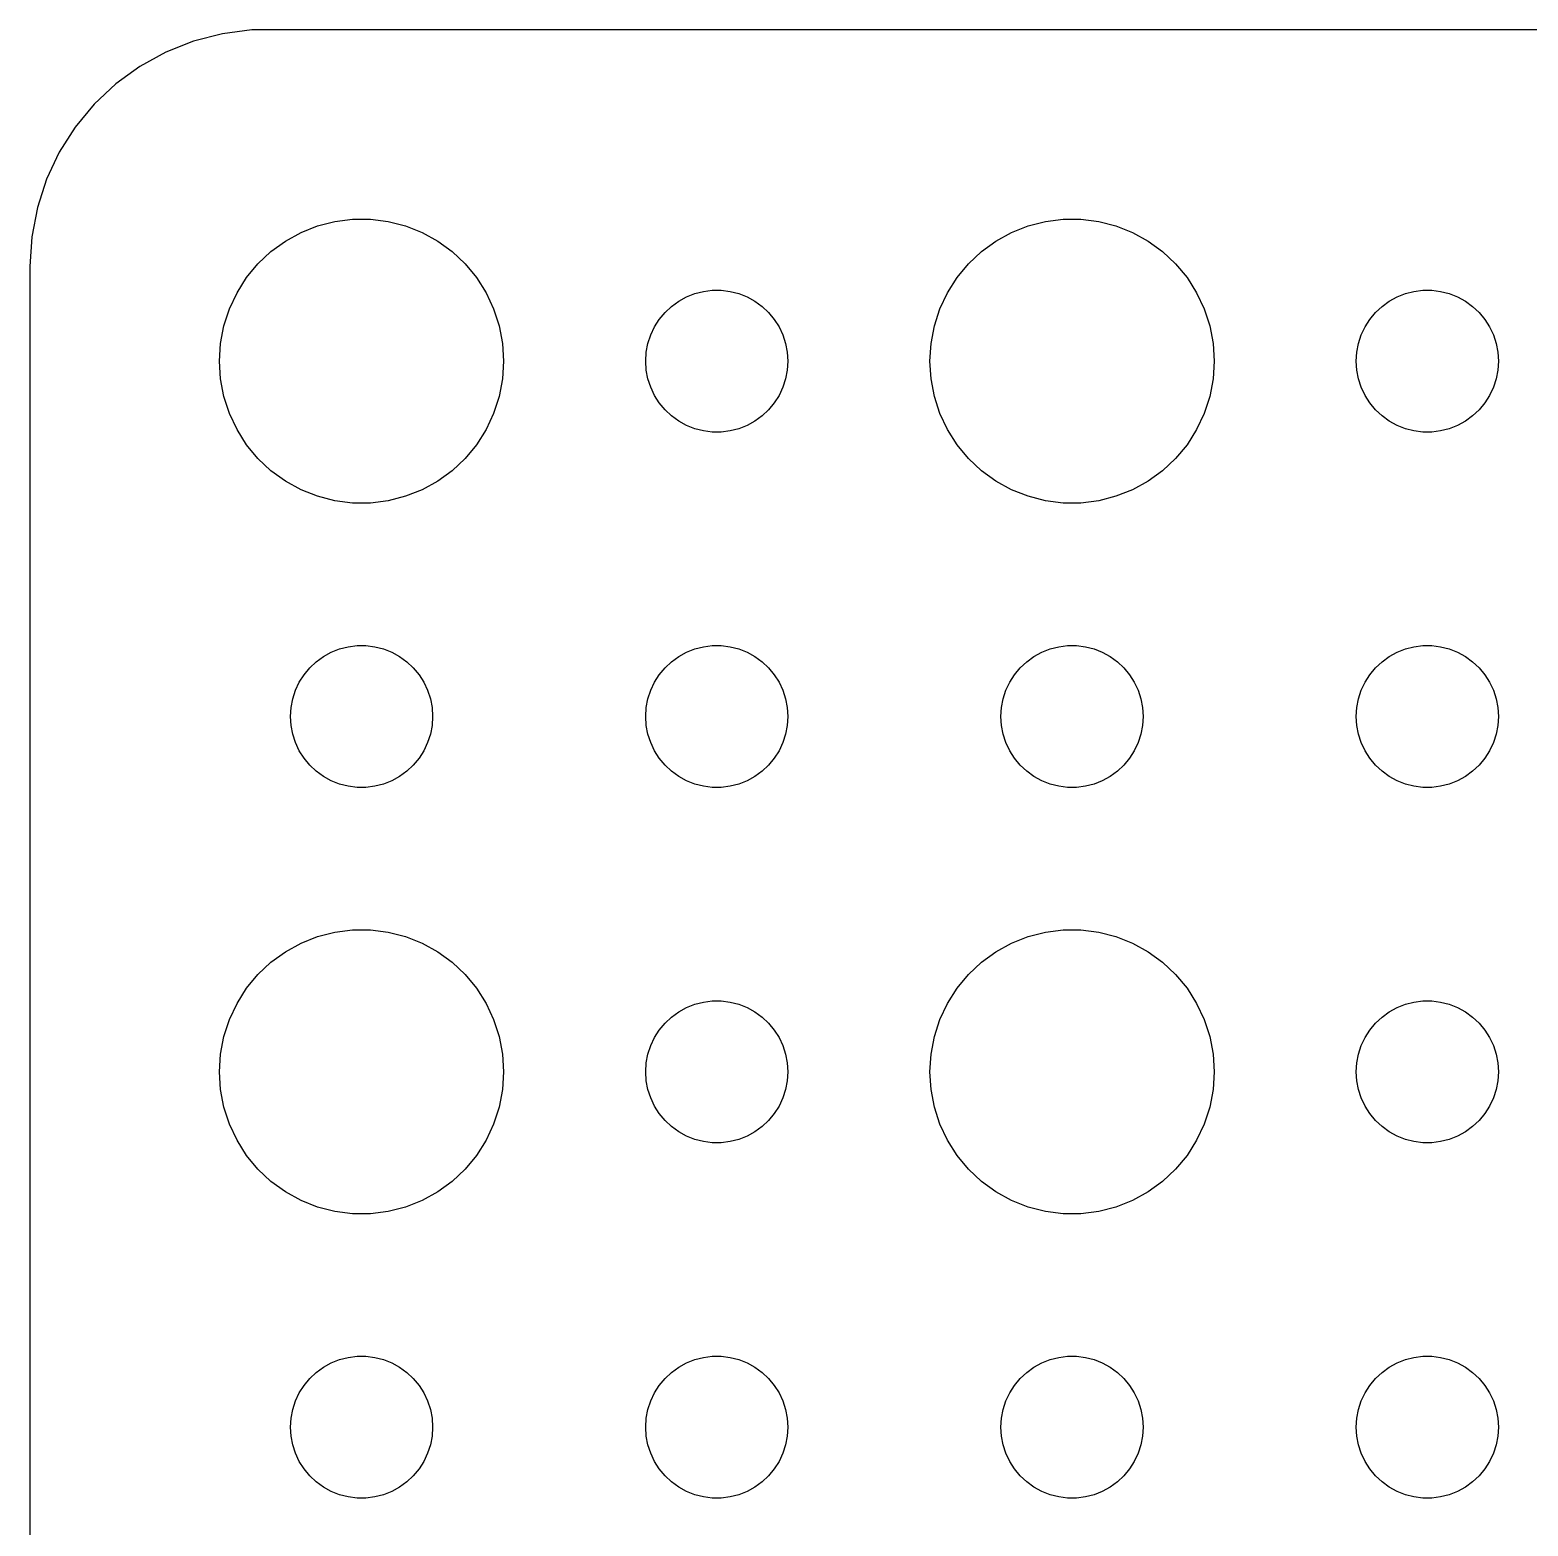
# Model space of a CAD drawing. Header units: metres. Extents: x -67 to 67, y -29 to 29.
# Drawn here: x -67 to -35.37, y -2.09 to 29.49 of the extents above; entities that cross this region are included whole.
import ezdxf

# ---------------------------------------------------------------- set-up
doc = ezdxf.new("R2010")
doc.units = ezdxf.units.M

msp = doc.modelspace()

# ---------------------------------------------------------------- linework, layer by layer
for p, q in [((-62.3139, 29.4901), (-62.9369, 29.4114)), ((62.3139, 29.4901), (-62.3139, 29.4901)), ((-63.5451, 29.2553), (-64.1289, 29.0241)), ((-62.9369, 29.4114), (-63.5451, 29.2553)), ((-64.1289, 29.0241), (-64.6791, 28.7216)), ((-64.6791, 28.7216), (-65.1871, 28.3526)), ((-65.1871, 28.3526), (-65.6448, 27.9227)), ((-65.6448, 27.9227), (-66.0451, 27.4389)), ((-66.0451, 27.4389), (-66.3815, 26.9088)), ((-66.3815, 26.9088), (-66.6489, 26.3406)), ((-66.6489, 26.3406), (-66.8429, 25.7434)), ((-66.8429, 25.7434), (-66.9606, 25.1267)), ((-61.2773, 25.2145), (-60.927, 25.3532)), ((-60.927, 25.3532), (-60.5621, 25.4469)), ((-60.5621, 25.4469), (-60.1884, 25.4941)), ((-60.1884, 25.4941), (-59.8116, 25.4941)), ((-59.8116, 25.4941), (-59.4379, 25.4469)), ((-59.4379, 25.4469), (-59.0729, 25.3532)), ((-59.0729, 25.3532), (-58.7227, 25.2145)), ((-46.2773, 25.2145), (-45.927, 25.3532)), ((-45.927, 25.3532), (-45.5621, 25.4469)), ((-45.5621, 25.4469), (-45.1884, 25.4941)), ((-45.1884, 25.4941), (-44.8116, 25.4941)), ((-44.8116, 25.4941), (-44.4379, 25.4469)), ((-44.4379, 25.4469), (-44.0729, 25.3532)), ((-44.0729, 25.3532), (-43.7227, 25.2145)), ((-66.9606, 25.1267), (-67, 24.5)), ((-61.9123, 24.8115), (-61.6075, 25.033)), ((-61.6075, 25.033), (-61.2773, 25.2145)), ((-58.7227, 25.2145), (-58.3925, 25.033)), ((-58.3925, 25.033), (-58.0877, 24.8115)), ((-46.9123, 24.8115), (-46.6075, 25.033)), ((-46.6075, 25.033), (-46.2773, 25.2145)), ((-43.7227, 25.2145), (-43.3925, 25.033)), ((-43.3925, 25.033), (-43.0877, 24.8115)), ((-62.1869, 24.5536), (-61.9123, 24.8115)), ((-58.0877, 24.8115), (-57.8131, 24.5536)), ((-47.1869, 24.5536), (-46.9123, 24.8115)), ((-43.0877, 24.8115), (-42.8131, 24.5536)), ((-67, 24.5), (-67, -24.5)), ((-62.427, 24.2634), (-62.1869, 24.5536)), ((-57.8131, 24.5536), (-57.5729, 24.2634)), ((-47.427, 24.2634), (-47.1869, 24.5536)), ((-42.8131, 24.5536), (-42.5729, 24.2634)), ((-62.6289, 23.9453), (-62.427, 24.2634)), ((-57.5729, 24.2634), (-57.3711, 23.9453)), ((-47.6289, 23.9453), (-47.427, 24.2634)), ((-42.5729, 24.2634), (-42.3711, 23.9453)), ((-62.7893, 23.6044), (-62.6289, 23.9453)), ((-57.3711, 23.9453), (-57.2107, 23.6044)), ((-53.4561, 23.6558), (-53.3037, 23.7665)), ((-53.3037, 23.7665), (-53.1387, 23.8572)), ((-53.1387, 23.8572), (-52.9635, 23.9266)), ((-52.9635, 23.9266), (-52.7811, 23.9734)), ((-52.7811, 23.9734), (-52.5942, 23.997)), ((-52.5942, 23.997), (-52.4058, 23.997)), ((-52.4058, 23.997), (-52.2189, 23.9734)), ((-52.2189, 23.9734), (-52.0365, 23.9266)), ((-52.0365, 23.9266), (-51.8613, 23.8572)), ((-51.8613, 23.8572), (-51.6963, 23.7665)), ((-51.6963, 23.7665), (-51.5439, 23.6558)), ((-47.7893, 23.6044), (-47.6289, 23.9453)), ((-42.3711, 23.9453), (-42.2107, 23.6044)), ((-38.4561, 23.6558), (-38.3037, 23.7665)), ((-38.3037, 23.7665), (-38.1387, 23.8572)), ((-38.1387, 23.8572), (-37.9635, 23.9266)), ((-37.9635, 23.9266), (-37.7811, 23.9734)), ((-37.7811, 23.9734), (-37.5942, 23.997)), ((-37.5942, 23.997), (-37.4058, 23.997)), ((-37.4058, 23.997), (-37.2189, 23.9734)), ((-37.2189, 23.9734), (-37.0365, 23.9266)), ((-37.0365, 23.9266), (-36.8613, 23.8572)), ((-36.8613, 23.8572), (-36.6963, 23.7665)), ((-36.6963, 23.7665), (-36.5439, 23.6558)), ((-62.9057, 23.2461), (-62.7893, 23.6044)), ((-57.2107, 23.6044), (-57.0942, 23.2461)), ((-53.7135, 23.3817), (-53.5934, 23.5268)), ((-53.5934, 23.5268), (-53.4561, 23.6558)), ((-51.5439, 23.6558), (-51.4065, 23.5268)), ((-51.4065, 23.5268), (-51.2865, 23.3817)), ((-47.9057, 23.2461), (-47.7893, 23.6044)), ((-42.2107, 23.6044), (-42.0942, 23.2461)), ((-38.7135, 23.3817), (-38.5934, 23.5268)), ((-38.5934, 23.5268), (-38.4561, 23.6558)), ((-36.5439, 23.6558), (-36.4065, 23.5268)), ((-36.4065, 23.5268), (-36.2865, 23.3817)), ((-62.9763, 22.876), (-62.9057, 23.2461)), ((-57.0942, 23.2461), (-57.0237, 22.876)), ((-53.8947, 23.0522), (-53.8145, 23.2226)), ((-53.8145, 23.2226), (-53.7135, 23.3817)), ((-51.2865, 23.3817), (-51.1855, 23.2226)), ((-51.1855, 23.2226), (-51.1053, 23.0522)), ((-47.9763, 22.876), (-47.9057, 23.2461)), ((-42.0942, 23.2461), (-42.0237, 22.876)), ((-38.8947, 23.0522), (-38.8145, 23.2226)), ((-38.8145, 23.2226), (-38.7135, 23.3817)), ((-36.2865, 23.3817), (-36.1855, 23.2226)), ((-36.1855, 23.2226), (-36.1053, 23.0522)), ((-63, 22.5), (-62.9763, 22.876)), ((-57.0237, 22.876), (-57, 22.5)), ((-53.9882, 22.688), (-53.9529, 22.873)), ((-53.9529, 22.873), (-53.8947, 23.0522)), ((-51.1053, 23.0522), (-51.0471, 22.873)), ((-51.0471, 22.873), (-51.0118, 22.688)), ((-48, 22.5), (-47.9763, 22.876)), ((-42.0237, 22.876), (-42, 22.5)), ((-38.9882, 22.688), (-38.9529, 22.873)), ((-38.9529, 22.873), (-38.8947, 23.0522)), ((-36.1053, 23.0522), (-36.0471, 22.873)), ((-36.0471, 22.873), (-36.0118, 22.688)), ((-62.9763, 22.124), (-63, 22.5)), ((-57, 22.5), (-57.0237, 22.124)), ((-54, 22.5), (-53.9882, 22.688)), ((-53.9882, 22.312), (-54, 22.5)), ((-51.0118, 22.688), (-51, 22.5)), ((-51, 22.5), (-51.0118, 22.312)), ((-47.9763, 22.124), (-48, 22.5)), ((-42, 22.5), (-42.0237, 22.124)), ((-39, 22.5), (-38.9882, 22.688)), ((-38.9882, 22.312), (-39, 22.5)), ((-36.0118, 22.688), (-36, 22.5)), ((-36, 22.5), (-36.0118, 22.312)), ((-53.9529, 22.127), (-53.9882, 22.312)), ((-51.0118, 22.312), (-51.0471, 22.127)), ((-38.9529, 22.127), (-38.9882, 22.312)), ((-36.0118, 22.312), (-36.0471, 22.127)), ((-62.9057, 21.7539), (-62.9763, 22.124)), ((-57.0237, 22.124), (-57.0942, 21.7539)), ((-53.8947, 21.9478), (-53.9529, 22.127)), ((-53.8145, 21.7774), (-53.8947, 21.9478)), ((-51.1053, 21.9478), (-51.1855, 21.7774)), ((-51.0471, 22.127), (-51.1053, 21.9478)), ((-47.9057, 21.7539), (-47.9763, 22.124)), ((-42.0237, 22.124), (-42.0942, 21.7539)), ((-38.8947, 21.9478), (-38.9529, 22.127)), ((-38.8145, 21.7774), (-38.8947, 21.9478)), ((-36.1053, 21.9478), (-36.1855, 21.7774)), ((-36.0471, 22.127), (-36.1053, 21.9478)), ((-62.7893, 21.3956), (-62.9057, 21.7539)), ((-57.0942, 21.7539), (-57.2107, 21.3956)), ((-53.7135, 21.6183), (-53.8145, 21.7774)), ((-53.5934, 21.4732), (-53.7135, 21.6183)), ((-51.2865, 21.6183), (-51.4065, 21.4732)), ((-51.1855, 21.7774), (-51.2865, 21.6183)), ((-47.7893, 21.3956), (-47.9057, 21.7539)), ((-42.0942, 21.7539), (-42.2107, 21.3956)), ((-38.7135, 21.6183), (-38.8145, 21.7774)), ((-38.5934, 21.4732), (-38.7135, 21.6183)), ((-36.2865, 21.6183), (-36.4065, 21.4732)), ((-36.1855, 21.7774), (-36.2865, 21.6183)), ((-62.6289, 21.0547), (-62.7893, 21.3956)), ((-57.2107, 21.3956), (-57.3711, 21.0547)), ((-53.4561, 21.3442), (-53.5934, 21.4732)), ((-53.3037, 21.2335), (-53.4561, 21.3442)), ((-53.1387, 21.1427), (-53.3037, 21.2335)), ((-51.6963, 21.2335), (-51.8613, 21.1427)), ((-51.5439, 21.3442), (-51.6963, 21.2335)), ((-51.4065, 21.4732), (-51.5439, 21.3442)), ((-47.6289, 21.0547), (-47.7893, 21.3956)), ((-42.2107, 21.3956), (-42.3711, 21.0547)), ((-38.4561, 21.3442), (-38.5934, 21.4732)), ((-38.3037, 21.2335), (-38.4561, 21.3442)), ((-38.1387, 21.1427), (-38.3037, 21.2335)), ((-36.6963, 21.2335), (-36.8613, 21.1427)), ((-36.5439, 21.3442), (-36.6963, 21.2335)), ((-36.4065, 21.4732), (-36.5439, 21.3442)), ((-62.427, 20.7366), (-62.6289, 21.0547)), ((-57.3711, 21.0547), (-57.5729, 20.7366)), ((-52.9635, 21.0734), (-53.1387, 21.1427)), ((-52.7811, 21.0266), (-52.9635, 21.0734)), ((-52.5942, 21.003), (-52.7811, 21.0266)), ((-52.4058, 21.003), (-52.5942, 21.003)), ((-52.2189, 21.0266), (-52.4058, 21.003)), ((-52.0365, 21.0734), (-52.2189, 21.0266)), ((-51.8613, 21.1427), (-52.0365, 21.0734)), ((-47.427, 20.7366), (-47.6289, 21.0547)), ((-42.3711, 21.0547), (-42.5729, 20.7366)), ((-37.9635, 21.0734), (-38.1387, 21.1427)), ((-37.7811, 21.0266), (-37.9635, 21.0734)), ((-37.5942, 21.003), (-37.7811, 21.0266)), ((-37.4058, 21.003), (-37.5942, 21.003)), ((-37.2189, 21.0266), (-37.4058, 21.003)), ((-37.0365, 21.0734), (-37.2189, 21.0266)), ((-36.8613, 21.1427), (-37.0365, 21.0734)), ((-62.1869, 20.4464), (-62.427, 20.7366)), ((-57.5729, 20.7366), (-57.8131, 20.4464)), ((-47.1869, 20.4464), (-47.427, 20.7366)), ((-42.5729, 20.7366), (-42.8131, 20.4464)), ((-61.9123, 20.1884), (-62.1869, 20.4464)), ((-57.8131, 20.4464), (-58.0877, 20.1884)), ((-46.9123, 20.1884), (-47.1869, 20.4464)), ((-42.8131, 20.4464), (-43.0877, 20.1884)), ((-61.6075, 19.967), (-61.9123, 20.1884)), ((-61.2773, 19.7855), (-61.6075, 19.967)), ((-58.3925, 19.967), (-58.7227, 19.7855)), ((-58.0877, 20.1884), (-58.3925, 19.967)), ((-46.6075, 19.967), (-46.9123, 20.1884)), ((-46.2773, 19.7855), (-46.6075, 19.967)), ((-43.3925, 19.967), (-43.7227, 19.7855)), ((-43.0877, 20.1884), (-43.3925, 19.967)), ((-60.927, 19.6468), (-61.2773, 19.7855)), ((-60.5621, 19.5531), (-60.927, 19.6468)), ((-59.0729, 19.6468), (-59.4379, 19.5531)), ((-58.7227, 19.7855), (-59.0729, 19.6468)), ((-45.927, 19.6468), (-46.2773, 19.7855)), ((-45.5621, 19.5531), (-45.927, 19.6468)), ((-44.0729, 19.6468), (-44.4379, 19.5531)), ((-43.7227, 19.7855), (-44.0729, 19.6468)), ((-60.1884, 19.5059), (-60.5621, 19.5531)), ((-59.8116, 19.5059), (-60.1884, 19.5059)), ((-59.4379, 19.5531), (-59.8116, 19.5059)), ((-45.1884, 19.5059), (-45.5621, 19.5531)), ((-44.8116, 19.5059), (-45.1884, 19.5059)), ((-44.4379, 19.5531), (-44.8116, 19.5059)), ((-60.4635, 16.4266), (-60.2811, 16.4734)), ((-60.2811, 16.4734), (-60.0942, 16.497)), ((-60.0942, 16.497), (-59.9058, 16.497)), ((-59.9058, 16.497), (-59.7189, 16.4734)), ((-59.7189, 16.4734), (-59.5365, 16.4266)), ((-52.9635, 16.4266), (-52.7811, 16.4734)), ((-52.7811, 16.4734), (-52.5942, 16.497)), ((-52.5942, 16.497), (-52.4058, 16.497)), ((-52.4058, 16.497), (-52.2189, 16.4734)), ((-52.2189, 16.4734), (-52.0365, 16.4266)), ((-45.4635, 16.4266), (-45.2811, 16.4734)), ((-45.2811, 16.4734), (-45.0942, 16.497)), ((-45.0942, 16.497), (-44.9058, 16.497)), ((-44.9058, 16.497), (-44.7189, 16.4734)), ((-44.7189, 16.4734), (-44.5365, 16.4266)), ((-37.9635, 16.4266), (-37.7811, 16.4734)), ((-37.7811, 16.4734), (-37.5942, 16.497)), ((-37.5942, 16.497), (-37.4058, 16.497)), ((-37.4058, 16.497), (-37.2189, 16.4734)), ((-37.2189, 16.4734), (-37.0365, 16.4266)), ((-61.0934, 16.0268), (-60.9561, 16.1558)), ((-60.9561, 16.1558), (-60.8037, 16.2665)), ((-60.8037, 16.2665), (-60.6387, 16.3572)), ((-60.6387, 16.3572), (-60.4635, 16.4266)), ((-59.5365, 16.4266), (-59.3613, 16.3572)), ((-59.3613, 16.3572), (-59.1963, 16.2665)), ((-59.1963, 16.2665), (-59.0439, 16.1558)), ((-59.0439, 16.1558), (-58.9065, 16.0268)), ((-53.5934, 16.0268), (-53.4561, 16.1558)), ((-53.4561, 16.1558), (-53.3037, 16.2665)), ((-53.3037, 16.2665), (-53.1387, 16.3572)), ((-53.1387, 16.3572), (-52.9635, 16.4266)), ((-52.0365, 16.4266), (-51.8613, 16.3572)), ((-51.8613, 16.3572), (-51.6963, 16.2665)), ((-51.6963, 16.2665), (-51.5439, 16.1558)), ((-51.5439, 16.1558), (-51.4065, 16.0268)), ((-46.0934, 16.0268), (-45.9561, 16.1558)), ((-45.9561, 16.1558), (-45.8037, 16.2665)), ((-45.8037, 16.2665), (-45.6387, 16.3572)), ((-45.6387, 16.3572), (-45.4635, 16.4266)), ((-44.5365, 16.4266), (-44.3613, 16.3572)), ((-44.3613, 16.3572), (-44.1963, 16.2665)), ((-44.1963, 16.2665), (-44.0439, 16.1558)), ((-44.0439, 16.1558), (-43.9065, 16.0268)), ((-38.5934, 16.0268), (-38.4561, 16.1558)), ((-38.4561, 16.1558), (-38.3037, 16.2665)), ((-38.3037, 16.2665), (-38.1387, 16.3572)), ((-38.1387, 16.3572), (-37.9635, 16.4266)), ((-37.0365, 16.4266), (-36.8613, 16.3572)), ((-36.8613, 16.3572), (-36.6963, 16.2665)), ((-36.6963, 16.2665), (-36.5439, 16.1558)), ((-36.5439, 16.1558), (-36.4065, 16.0268)), ((-61.3145, 15.7226), (-61.2135, 15.8817)), ((-61.2135, 15.8817), (-61.0934, 16.0268)), ((-58.9065, 16.0268), (-58.7865, 15.8817)), ((-58.7865, 15.8817), (-58.6855, 15.7226)), ((-53.8145, 15.7226), (-53.7135, 15.8817)), ((-53.7135, 15.8817), (-53.5934, 16.0268)), ((-51.4065, 16.0268), (-51.2865, 15.8817)), ((-51.2865, 15.8817), (-51.1855, 15.7226)), ((-46.3145, 15.7226), (-46.2135, 15.8817)), ((-46.2135, 15.8817), (-46.0934, 16.0268)), ((-43.9065, 16.0268), (-43.7865, 15.8817)), ((-43.7865, 15.8817), (-43.6855, 15.7226)), ((-38.8145, 15.7226), (-38.7135, 15.8817)), ((-38.7135, 15.8817), (-38.5934, 16.0268)), ((-36.4065, 16.0268), (-36.2865, 15.8817)), ((-36.2865, 15.8817), (-36.1855, 15.7226)), ((-61.4529, 15.373), (-61.3947, 15.5522)), ((-61.3947, 15.5522), (-61.3145, 15.7226)), ((-58.6855, 15.7226), (-58.6053, 15.5522)), ((-58.6053, 15.5522), (-58.5471, 15.373)), ((-53.9529, 15.373), (-53.8947, 15.5522)), ((-53.8947, 15.5522), (-53.8145, 15.7226)), ((-51.1855, 15.7226), (-51.1053, 15.5522)), ((-51.1053, 15.5522), (-51.0471, 15.373)), ((-46.4529, 15.373), (-46.3947, 15.5522)), ((-46.3947, 15.5522), (-46.3145, 15.7226)), ((-43.6855, 15.7226), (-43.6053, 15.5522)), ((-43.6053, 15.5522), (-43.5471, 15.373)), ((-38.9529, 15.373), (-38.8947, 15.5522)), ((-38.8947, 15.5522), (-38.8145, 15.7226)), ((-36.1855, 15.7226), (-36.1053, 15.5522)), ((-36.1053, 15.5522), (-36.0471, 15.373)), ((-61.5, 15), (-61.4882, 15.188)), ((-61.4882, 15.188), (-61.4529, 15.373)), ((-58.5471, 15.373), (-58.5118, 15.188)), ((-58.5118, 15.188), (-58.5, 15)), ((-54, 15), (-53.9882, 15.188)), ((-53.9882, 15.188), (-53.9529, 15.373)), ((-51.0471, 15.373), (-51.0118, 15.188)), ((-51.0118, 15.188), (-51, 15)), ((-46.5, 15), (-46.4882, 15.188)), ((-46.4882, 15.188), (-46.4529, 15.373)), ((-43.5471, 15.373), (-43.5118, 15.188)), ((-43.5118, 15.188), (-43.5, 15)), ((-39, 15), (-38.9882, 15.188)), ((-38.9882, 15.188), (-38.9529, 15.373)), ((-36.0471, 15.373), (-36.0118, 15.188)), ((-36.0118, 15.188), (-36, 15)), ((-61.4882, 14.812), (-61.5, 15)), ((-58.5, 15), (-58.5118, 14.812)), ((-53.9882, 14.812), (-54, 15)), ((-51, 15), (-51.0118, 14.812)), ((-46.4882, 14.812), (-46.5, 15)), ((-43.5, 15), (-43.5118, 14.812)), ((-38.9882, 14.812), (-39, 15)), ((-36, 15), (-36.0118, 14.812)), ((-61.4529, 14.627), (-61.4882, 14.812)), ((-61.3947, 14.4478), (-61.4529, 14.627)), ((-58.5471, 14.627), (-58.6053, 14.4478)), ((-58.5118, 14.812), (-58.5471, 14.627)), ((-53.9529, 14.627), (-53.9882, 14.812)), ((-53.8947, 14.4478), (-53.9529, 14.627)), ((-51.0471, 14.627), (-51.1053, 14.4478)), ((-51.0118, 14.812), (-51.0471, 14.627)), ((-46.4529, 14.627), (-46.4882, 14.812)), ((-46.3947, 14.4478), (-46.4529, 14.627)), ((-43.5471, 14.627), (-43.6053, 14.4478)), ((-43.5118, 14.812), (-43.5471, 14.627)), ((-38.9529, 14.627), (-38.9882, 14.812)), ((-38.8947, 14.4478), (-38.9529, 14.627)), ((-36.0471, 14.627), (-36.1053, 14.4478)), ((-36.0118, 14.812), (-36.0471, 14.627)), ((-61.3145, 14.2774), (-61.3947, 14.4478)), ((-61.2135, 14.1183), (-61.3145, 14.2774)), ((-58.6855, 14.2774), (-58.7865, 14.1183)), ((-58.6053, 14.4478), (-58.6855, 14.2774)), ((-53.8145, 14.2774), (-53.8947, 14.4478)), ((-53.7135, 14.1183), (-53.8145, 14.2774)), ((-51.1855, 14.2774), (-51.2865, 14.1183)), ((-51.1053, 14.4478), (-51.1855, 14.2774)), ((-46.3145, 14.2774), (-46.3947, 14.4478)), ((-46.2135, 14.1183), (-46.3145, 14.2774)), ((-43.6855, 14.2774), (-43.7865, 14.1183)), ((-43.6053, 14.4478), (-43.6855, 14.2774)), ((-38.8145, 14.2774), (-38.8947, 14.4478)), ((-38.7135, 14.1183), (-38.8145, 14.2774)), ((-36.1855, 14.2774), (-36.2865, 14.1183)), ((-36.1053, 14.4478), (-36.1855, 14.2774)), ((-61.0934, 13.9732), (-61.2135, 14.1183)), ((-60.9561, 13.8442), (-61.0934, 13.9732)), ((-58.9065, 13.9732), (-59.0439, 13.8442)), ((-58.7865, 14.1183), (-58.9065, 13.9732)), ((-53.5934, 13.9732), (-53.7135, 14.1183)), ((-53.4561, 13.8442), (-53.5934, 13.9732)), ((-51.4065, 13.9732), (-51.5439, 13.8442)), ((-51.2865, 14.1183), (-51.4065, 13.9732)), ((-46.0934, 13.9732), (-46.2135, 14.1183)), ((-45.9561, 13.8442), (-46.0934, 13.9732)), ((-43.9065, 13.9732), (-44.0439, 13.8442)), ((-43.7865, 14.1183), (-43.9065, 13.9732)), ((-38.5934, 13.9732), (-38.7135, 14.1183)), ((-38.4561, 13.8442), (-38.5934, 13.9732)), ((-36.4065, 13.9732), (-36.5439, 13.8442)), ((-36.2865, 14.1183), (-36.4065, 13.9732)), ((-60.8037, 13.7335), (-60.9561, 13.8442)), ((-60.6387, 13.6427), (-60.8037, 13.7335)), ((-60.4635, 13.5734), (-60.6387, 13.6427)), ((-59.3613, 13.6427), (-59.5365, 13.5734)), ((-59.1963, 13.7335), (-59.3613, 13.6427)), ((-59.0439, 13.8442), (-59.1963, 13.7335)), ((-53.3037, 13.7335), (-53.4561, 13.8442)), ((-53.1387, 13.6427), (-53.3037, 13.7335)), ((-52.9635, 13.5734), (-53.1387, 13.6427)), ((-51.8613, 13.6427), (-52.0365, 13.5734)), ((-51.6963, 13.7335), (-51.8613, 13.6427)), ((-51.5439, 13.8442), (-51.6963, 13.7335)), ((-45.8037, 13.7335), (-45.9561, 13.8442)), ((-45.6387, 13.6427), (-45.8037, 13.7335)), ((-45.4635, 13.5734), (-45.6387, 13.6427)), ((-44.3613, 13.6427), (-44.5365, 13.5734)), ((-44.1963, 13.7335), (-44.3613, 13.6427)), ((-44.0439, 13.8442), (-44.1963, 13.7335)), ((-38.3037, 13.7335), (-38.4561, 13.8442)), ((-38.1387, 13.6427), (-38.3037, 13.7335)), ((-37.9635, 13.5734), (-38.1387, 13.6427)), ((-36.8613, 13.6427), (-37.0365, 13.5734)), ((-36.6963, 13.7335), (-36.8613, 13.6427)), ((-36.5439, 13.8442), (-36.6963, 13.7335)), ((-60.2811, 13.5266), (-60.4635, 13.5734)), ((-60.0942, 13.5029), (-60.2811, 13.5266)), ((-59.9058, 13.5029), (-60.0942, 13.5029)), ((-59.7189, 13.5266), (-59.9058, 13.5029)), ((-59.5365, 13.5734), (-59.7189, 13.5266)), ((-52.7811, 13.5266), (-52.9635, 13.5734)), ((-52.5942, 13.5029), (-52.7811, 13.5266)), ((-52.4058, 13.5029), (-52.5942, 13.5029)), ((-52.2189, 13.5266), (-52.4058, 13.5029)), ((-52.0365, 13.5734), (-52.2189, 13.5266)), ((-45.2811, 13.5266), (-45.4635, 13.5734)), ((-45.0942, 13.5029), (-45.2811, 13.5266)), ((-44.9058, 13.5029), (-45.0942, 13.5029)), ((-44.7189, 13.5266), (-44.9058, 13.5029)), ((-44.5365, 13.5734), (-44.7189, 13.5266)), ((-37.7811, 13.5266), (-37.9635, 13.5734)), ((-37.5942, 13.5029), (-37.7811, 13.5266)), ((-37.4058, 13.5029), (-37.5942, 13.5029)), ((-37.2189, 13.5266), (-37.4058, 13.5029)), ((-37.0365, 13.5734), (-37.2189, 13.5266)), ((-60.927, 10.3532), (-60.5621, 10.4469)), ((-60.5621, 10.4469), (-60.1884, 10.4941)), ((-60.1884, 10.4941), (-59.8116, 10.4941)), ((-59.8116, 10.4941), (-59.4379, 10.4469)), ((-59.4379, 10.4469), (-59.0729, 10.3532)), ((-45.927, 10.3532), (-45.5621, 10.4469)), ((-45.5621, 10.4469), (-45.1884, 10.4941)), ((-45.1884, 10.4941), (-44.8116, 10.4941)), ((-44.8116, 10.4941), (-44.4379, 10.4469)), ((-44.4379, 10.4469), (-44.0729, 10.3532)), ((-61.6075, 10.033), (-61.2773, 10.2145)), ((-61.2773, 10.2145), (-60.927, 10.3532)), ((-59.0729, 10.3532), (-58.7227, 10.2145)), ((-58.7227, 10.2145), (-58.3925, 10.033)), ((-46.6075, 10.033), (-46.2773, 10.2145)), ((-46.2773, 10.2145), (-45.927, 10.3532)), ((-44.0729, 10.3532), (-43.7227, 10.2145)), ((-43.7227, 10.2145), (-43.3925, 10.033)), ((-62.1869, 9.55363), (-61.9123, 9.81154)), ((-61.9123, 9.81154), (-61.6075, 10.033)), ((-58.3925, 10.033), (-58.0877, 9.81154)), ((-58.0877, 9.81154), (-57.8131, 9.55363)), ((-47.1869, 9.55363), (-46.9123, 9.81154)), ((-46.9123, 9.81154), (-46.6075, 10.033)), ((-43.3925, 10.033), (-43.0877, 9.81154)), ((-43.0877, 9.81154), (-42.8131, 9.55363)), ((-62.427, 9.26335), (-62.1869, 9.55363)), ((-57.8131, 9.55363), (-57.5729, 9.26335)), ((-47.427, 9.26335), (-47.1869, 9.55363)), ((-42.8131, 9.55363), (-42.5729, 9.26335)), ((-62.6289, 8.94525), (-62.427, 9.26335)), ((-57.5729, 9.26335), (-57.3711, 8.94525)), ((-47.6289, 8.94525), (-47.427, 9.26335)), ((-42.5729, 9.26335), (-42.3711, 8.94525)), ((-62.7893, 8.60437), (-62.6289, 8.94525)), ((-57.3711, 8.94525), (-57.2107, 8.60437)), ((-53.3037, 8.76648), (-53.1387, 8.85724)), ((-53.1387, 8.85724), (-52.9635, 8.92657)), ((-52.9635, 8.92657), (-52.7811, 8.97342)), ((-52.7811, 8.97342), (-52.5942, 8.99704)), ((-52.5942, 8.99704), (-52.4058, 8.99704)), ((-52.4058, 8.99704), (-52.2189, 8.97342)), ((-52.2189, 8.97342), (-52.0365, 8.92657)), ((-52.0365, 8.92657), (-51.8613, 8.85724)), ((-51.8613, 8.85724), (-51.6963, 8.76648)), ((-47.7893, 8.60437), (-47.6289, 8.94525)), ((-42.3711, 8.94525), (-42.2107, 8.60437)), ((-38.3037, 8.76648), (-38.1387, 8.85724)), ((-38.1387, 8.85724), (-37.9635, 8.92657)), ((-37.9635, 8.92657), (-37.7811, 8.97342)), ((-37.7811, 8.97342), (-37.5942, 8.99704)), ((-37.5942, 8.99704), (-37.4058, 8.99704)), ((-37.4058, 8.99704), (-37.2189, 8.97342)), ((-37.2189, 8.97342), (-37.0365, 8.92657)), ((-37.0365, 8.92657), (-36.8613, 8.85724)), ((-36.8613, 8.85724), (-36.6963, 8.76648)), ((-62.9057, 8.24606), (-62.7893, 8.60437)), ((-57.2107, 8.60437), (-57.0942, 8.24606)), ((-53.5934, 8.52681), (-53.4561, 8.65576)), ((-53.4561, 8.65576), (-53.3037, 8.76648)), ((-51.6963, 8.76648), (-51.5439, 8.65576)), ((-51.5439, 8.65576), (-51.4065, 8.52681)), ((-47.9057, 8.24606), (-47.7893, 8.60437)), ((-42.2107, 8.60437), (-42.0942, 8.24606)), ((-38.5934, 8.52681), (-38.4561, 8.65576)), ((-38.4561, 8.65576), (-38.3037, 8.76648)), ((-36.6963, 8.76648), (-36.5439, 8.65576)), ((-36.5439, 8.65576), (-36.4065, 8.52681)), ((-62.9763, 7.87599), (-62.9057, 8.24606)), ((-57.0942, 8.24606), (-57.0237, 7.87599)), ((-53.8145, 8.22263), (-53.7135, 8.38167)), ((-53.7135, 8.38167), (-53.5934, 8.52681)), ((-51.4065, 8.52681), (-51.2865, 8.38167)), ((-51.2865, 8.38167), (-51.1855, 8.22263)), ((-47.9763, 7.87599), (-47.9057, 8.24606)), ((-42.0942, 8.24606), (-42.0237, 7.87599)), ((-38.8145, 8.22263), (-38.7135, 8.38167)), ((-38.7135, 8.38167), (-38.5934, 8.52681)), ((-36.4065, 8.52681), (-36.2865, 8.38167)), ((-36.2865, 8.38167), (-36.1855, 8.22263)), ((-53.9529, 7.87303), (-53.8947, 8.05219)), ((-53.8947, 8.05219), (-53.8145, 8.22263)), ((-51.1855, 8.22263), (-51.1053, 8.05219)), ((-51.1053, 8.05219), (-51.0471, 7.87303)), ((-38.9529, 7.87303), (-38.8947, 8.05219)), ((-38.8947, 8.05219), (-38.8145, 8.22263)), ((-36.1855, 8.22263), (-36.1053, 8.05219)), ((-36.1053, 8.05219), (-36.0471, 7.87303)), ((-63, 7.5), (-62.9763, 7.87599)), ((-57.0237, 7.87599), (-57, 7.5)), ((-54, 7.5), (-53.9882, 7.68799)), ((-53.9882, 7.68799), (-53.9529, 7.87303)), ((-51.0471, 7.87303), (-51.0118, 7.68799)), ((-51.0118, 7.68799), (-51, 7.5)), ((-48, 7.5), (-47.9763, 7.87599)), ((-42.0237, 7.87599), (-42, 7.5)), ((-39, 7.5), (-38.9882, 7.68799)), ((-38.9882, 7.68799), (-38.9529, 7.87303)), ((-36.0471, 7.87303), (-36.0118, 7.68799)), ((-36.0118, 7.68799), (-36, 7.5)), ((-62.9763, 7.12399), (-63, 7.5)), ((-57, 7.5), (-57.0237, 7.12399)), ((-53.9882, 7.312), (-54, 7.5)), ((-53.9529, 7.12695), (-53.9882, 7.312)), ((-51.0118, 7.312), (-51.0471, 7.12695)), ((-51, 7.5), (-51.0118, 7.312)), ((-47.9763, 7.12399), (-48, 7.5)), ((-42, 7.5), (-42.0237, 7.12399)), ((-38.9882, 7.312), (-39, 7.5)), ((-38.9529, 7.12695), (-38.9882, 7.312)), ((-36.0118, 7.312), (-36.0471, 7.12695)), ((-36, 7.5), (-36.0118, 7.312)), ((-62.9057, 6.75392), (-62.9763, 7.12399)), ((-57.0237, 7.12399), (-57.0942, 6.75392)), ((-53.8947, 6.9478), (-53.9529, 7.12695)), ((-51.0471, 7.12695), (-51.1053, 6.9478)), ((-47.9057, 6.75392), (-47.9763, 7.12399)), ((-42.0237, 7.12399), (-42.0942, 6.75392)), ((-38.8947, 6.9478), (-38.9529, 7.12695)), ((-36.0471, 7.12695), (-36.1053, 6.9478)), ((-62.7893, 6.39561), (-62.9057, 6.75392)), ((-57.0942, 6.75392), (-57.2107, 6.39561)), ((-53.8145, 6.77736), (-53.8947, 6.9478)), ((-53.7135, 6.61832), (-53.8145, 6.77736)), ((-51.1855, 6.77736), (-51.2865, 6.61832)), ((-51.1053, 6.9478), (-51.1855, 6.77736)), ((-47.7893, 6.39561), (-47.9057, 6.75392)), ((-42.0942, 6.75392), (-42.2107, 6.39561)), ((-38.8145, 6.77736), (-38.8947, 6.9478)), ((-38.7135, 6.61832), (-38.8145, 6.77736)), ((-36.1855, 6.77736), (-36.2865, 6.61832)), ((-36.1053, 6.9478), (-36.1855, 6.77736)), ((-62.6289, 6.05473), (-62.7893, 6.39561)), ((-57.2107, 6.39561), (-57.3711, 6.05473)), ((-53.5934, 6.47318), (-53.7135, 6.61832)), ((-53.4561, 6.34422), (-53.5934, 6.47318)), ((-53.3037, 6.23351), (-53.4561, 6.34422)), ((-51.5439, 6.34422), (-51.6963, 6.23351)), ((-51.4065, 6.47318), (-51.5439, 6.34422)), ((-51.2865, 6.61832), (-51.4065, 6.47318)), ((-47.6289, 6.05473), (-47.7893, 6.39561)), ((-42.2107, 6.39561), (-42.3711, 6.05473)), ((-38.5934, 6.47318), (-38.7135, 6.61832)), ((-38.4561, 6.34422), (-38.5934, 6.47318)), ((-38.3037, 6.23351), (-38.4561, 6.34422)), ((-36.5439, 6.34422), (-36.6963, 6.23351)), ((-36.4065, 6.47318), (-36.5439, 6.34422)), ((-36.2865, 6.61832), (-36.4065, 6.47318)), ((-62.427, 5.73663), (-62.6289, 6.05473)), ((-57.3711, 6.05473), (-57.5729, 5.73663)), ((-53.1387, 6.14275), (-53.3037, 6.23351)), ((-52.9635, 6.07341), (-53.1387, 6.14275)), ((-52.7811, 6.02657), (-52.9635, 6.07341)), ((-52.5942, 6.00294), (-52.7811, 6.02657)), ((-52.2189, 6.02657), (-52.4058, 6.00294)), ((-52.0365, 6.07341), (-52.2189, 6.02657)), ((-51.8613, 6.14275), (-52.0365, 6.07341)), ((-51.6963, 6.23351), (-51.8613, 6.14275)), ((-47.427, 5.73663), (-47.6289, 6.05473)), ((-42.3711, 6.05473), (-42.5729, 5.73663)), ((-38.1387, 6.14275), (-38.3037, 6.23351)), ((-37.9635, 6.07341), (-38.1387, 6.14275)), ((-37.7811, 6.02657), (-37.9635, 6.07341)), ((-37.5942, 6.00294), (-37.7811, 6.02657)), ((-37.2189, 6.02657), (-37.4058, 6.00294)), ((-37.0365, 6.07341), (-37.2189, 6.02657)), ((-36.8613, 6.14275), (-37.0365, 6.07341)), ((-36.6963, 6.23351), (-36.8613, 6.14275)), ((-62.1869, 5.44635), (-62.427, 5.73663)), ((-57.5729, 5.73663), (-57.8131, 5.44635)), ((-52.4058, 6.00294), (-52.5942, 6.00294)), ((-47.1869, 5.44635), (-47.427, 5.73663)), ((-42.5729, 5.73663), (-42.8131, 5.44635)), ((-37.4058, 6.00294), (-37.5942, 6.00294)), ((-61.9123, 5.18845), (-62.1869, 5.44635)), ((-57.8131, 5.44635), (-58.0877, 5.18845)), ((-46.9123, 5.18845), (-47.1869, 5.44635)), ((-42.8131, 5.44635), (-43.0877, 5.18845)), ((-61.6075, 4.96701), (-61.9123, 5.18845)), ((-58.0877, 5.18845), (-58.3925, 4.96701)), ((-46.6075, 4.96701), (-46.9123, 5.18845)), ((-43.0877, 5.18845), (-43.3925, 4.96701)), ((-61.2773, 4.78551), (-61.6075, 4.96701)), ((-60.927, 4.64682), (-61.2773, 4.78551)), ((-58.7227, 4.78551), (-59.0729, 4.64682)), ((-58.3925, 4.96701), (-58.7227, 4.78551)), ((-46.2773, 4.78551), (-46.6075, 4.96701)), ((-45.927, 4.64682), (-46.2773, 4.78551)), ((-43.7227, 4.78551), (-44.0729, 4.64682)), ((-43.3925, 4.96701), (-43.7227, 4.78551)), ((-60.5621, 4.55313), (-60.927, 4.64682)), ((-60.1884, 4.50591), (-60.5621, 4.55313)), ((-59.8116, 4.50591), (-60.1884, 4.50591)), ((-59.4379, 4.55313), (-59.8116, 4.50591)), ((-59.0729, 4.64682), (-59.4379, 4.55313)), ((-45.5621, 4.55313), (-45.927, 4.64682)), ((-45.1884, 4.50591), (-45.5621, 4.55313)), ((-44.8116, 4.50591), (-45.1884, 4.50591)), ((-44.4379, 4.55313), (-44.8116, 4.50591)), ((-44.0729, 4.64682), (-44.4379, 4.55313)), ((-60.9561, 1.15576), (-60.8037, 1.26648)), ((-60.8037, 1.26648), (-60.6387, 1.35724)), ((-60.6387, 1.35724), (-60.4635, 1.42657)), ((-60.4635, 1.42657), (-60.2811, 1.47342)), ((-60.2811, 1.47342), (-60.0942, 1.49704)), ((-60.0942, 1.49704), (-59.9058, 1.49704)), ((-59.9058, 1.49704), (-59.7189, 1.47342)), ((-59.7189, 1.47342), (-59.5365, 1.42657)), ((-59.5365, 1.42657), (-59.3613, 1.35724)), ((-59.3613, 1.35724), (-59.1963, 1.26648)), ((-59.1963, 1.26648), (-59.0439, 1.15576)), ((-53.4561, 1.15576), (-53.3037, 1.26648)), ((-53.3037, 1.26648), (-53.1387, 1.35724)), ((-53.1387, 1.35724), (-52.9635, 1.42657)), ((-52.9635, 1.42657), (-52.7811, 1.47342)), ((-52.7811, 1.47342), (-52.5942, 1.49704)), ((-52.5942, 1.49704), (-52.4058, 1.49704)), ((-52.4058, 1.49704), (-52.2189, 1.47342)), ((-52.2189, 1.47342), (-52.0365, 1.42657)), ((-52.0365, 1.42657), (-51.8613, 1.35724)), ((-51.8613, 1.35724), (-51.6963, 1.26648)), ((-51.6963, 1.26648), (-51.5439, 1.15576)), ((-45.9561, 1.15576), (-45.8037, 1.26648)), ((-45.8037, 1.26648), (-45.6387, 1.35724)), ((-45.6387, 1.35724), (-45.4635, 1.42657)), ((-45.4635, 1.42657), (-45.2811, 1.47342)), ((-45.2811, 1.47342), (-45.0942, 1.49704)), ((-45.0942, 1.49704), (-44.9058, 1.49704)), ((-44.9058, 1.49704), (-44.7189, 1.47342)), ((-44.7189, 1.47342), (-44.5365, 1.42657)), ((-44.5365, 1.42657), (-44.3613, 1.35724)), ((-44.3613, 1.35724), (-44.1963, 1.26648)), ((-44.1963, 1.26648), (-44.0439, 1.15576)), ((-38.4561, 1.15576), (-38.3037, 1.26648)), ((-38.3037, 1.26648), (-38.1387, 1.35724)), ((-38.1387, 1.35724), (-37.9635, 1.42657)), ((-37.9635, 1.42657), (-37.7811, 1.47342)), ((-37.7811, 1.47342), (-37.5942, 1.49704)), ((-37.5942, 1.49704), (-37.4058, 1.49704)), ((-37.4058, 1.49704), (-37.2189, 1.47342)), ((-37.2189, 1.47342), (-37.0365, 1.42657)), ((-37.0365, 1.42657), (-36.8613, 1.35724)), ((-36.8613, 1.35724), (-36.6963, 1.26648)), ((-36.6963, 1.26648), (-36.5439, 1.15576)), ((-61.2135, 0.881668), (-61.0934, 1.02681)), ((-61.0934, 1.02681), (-60.9561, 1.15576)), ((-59.0439, 1.15576), (-58.9065, 1.02681)), ((-58.9065, 1.02681), (-58.7865, 0.881668)), ((-53.7135, 0.881668), (-53.5934, 1.02681)), ((-53.5934, 1.02681), (-53.4561, 1.15576)), ((-51.5439, 1.15576), (-51.4065, 1.02681)), ((-51.4065, 1.02681), (-51.2865, 0.881668)), ((-46.2135, 0.881668), (-46.0934, 1.02681)), ((-46.0934, 1.02681), (-45.9561, 1.15576)), ((-44.0439, 1.15576), (-43.9065, 1.02681)), ((-43.9065, 1.02681), (-43.7865, 0.881668)), ((-38.7135, 0.881668), (-38.5934, 1.02681)), ((-38.5934, 1.02681), (-38.4561, 1.15576)), ((-36.5439, 1.15576), (-36.4065, 1.02681)), ((-36.4065, 1.02681), (-36.2865, 0.881668)), ((-61.3947, 0.552185), (-61.3145, 0.722626)), ((-61.3145, 0.722626), (-61.2135, 0.881668)), ((-58.7865, 0.881668), (-58.6855, 0.722626)), ((-58.6855, 0.722626), (-58.6053, 0.552185)), ((-53.8947, 0.552185), (-53.8145, 0.722626)), ((-53.8145, 0.722626), (-53.7135, 0.881668)), ((-51.2865, 0.881668), (-51.1855, 0.722626)), ((-51.1855, 0.722626), (-51.1053, 0.552185)), ((-46.3947, 0.552185), (-46.3145, 0.722626)), ((-46.3145, 0.722626), (-46.2135, 0.881668)), ((-43.7865, 0.881668), (-43.6855, 0.722626)), ((-43.6855, 0.722626), (-43.6053, 0.552185)), ((-38.8947, 0.552185), (-38.8145, 0.722626)), ((-38.8145, 0.722626), (-38.7135, 0.881668)), ((-36.2865, 0.881668), (-36.1855, 0.722626)), ((-36.1855, 0.722626), (-36.1053, 0.552185)), ((-61.4882, 0.187988), (-61.4529, 0.373032)), ((-61.4529, 0.373032), (-61.3947, 0.552185)), ((-58.6053, 0.552185), (-58.5471, 0.373032)), ((-58.5471, 0.373032), (-58.5118, 0.187988)), ((-53.9882, 0.187988), (-53.9529, 0.373032)), ((-53.9529, 0.373032), (-53.8947, 0.552185)), ((-51.1053, 0.552185), (-51.0471, 0.373032)), ((-51.0471, 0.373032), (-51.0118, 0.187988)), ((-46.4882, 0.187988), (-46.4529, 0.373032)), ((-46.4529, 0.373032), (-46.3947, 0.552185)), ((-43.6053, 0.552185), (-43.5471, 0.373032)), ((-43.5471, 0.373032), (-43.5118, 0.187988)), ((-38.9882, 0.187988), (-38.9529, 0.373032)), ((-38.9529, 0.373032), (-38.8947, 0.552185)), ((-36.1053, 0.552185), (-36.0471, 0.373032)), ((-36.0471, 0.373032), (-36.0118, 0.187988)), ((-61.5, 0), (-61.4882, 0.187988)), ((-61.4882, -0.187988), (-61.5, 0)), ((-58.5118, 0.187988), (-58.5, 0)), ((-58.5, 0), (-58.5118, -0.187988)), ((-54, 0), (-53.9882, 0.187988)), ((-53.9882, -0.187988), (-54, 0)), ((-51.0118, 0.187988), (-51, 0)), ((-51, 0), (-51.0118, -0.187988)), ((-46.5, 0), (-46.4882, 0.187988)), ((-46.4882, -0.187988), (-46.5, 0)), ((-43.5118, 0.187988), (-43.5, 0)), ((-43.5, 0), (-43.5118, -0.187988)), ((-39, 0), (-38.9882, 0.187988)), ((-38.9882, -0.187988), (-39, 0)), ((-36.0118, 0.187988), (-36, 0)), ((-36, 0), (-36.0118, -0.187988)), ((-61.4529, -0.373032), (-61.4882, -0.187988)), ((-58.5118, -0.187988), (-58.5471, -0.373032)), ((-53.9529, -0.373032), (-53.9882, -0.187988)), ((-51.0118, -0.187988), (-51.0471, -0.373032)), ((-46.4529, -0.373032), (-46.4882, -0.187988)), ((-43.5118, -0.187988), (-43.5471, -0.373032)), ((-38.9529, -0.373032), (-38.9882, -0.187988)), ((-36.0118, -0.187988), (-36.0471, -0.373032)), ((-61.3947, -0.552185), (-61.4529, -0.373032)), ((-61.3145, -0.722626), (-61.3947, -0.552185)), ((-58.6053, -0.552185), (-58.6855, -0.722626)), ((-58.5471, -0.373032), (-58.6053, -0.552185)), ((-53.8947, -0.552185), (-53.9529, -0.373032)), ((-53.8145, -0.722626), (-53.8947, -0.552185)), ((-51.1053, -0.552185), (-51.1855, -0.722626)), ((-51.0471, -0.373032), (-51.1053, -0.552185)), ((-46.3947, -0.552185), (-46.4529, -0.373032)), ((-46.3145, -0.722626), (-46.3947, -0.552185)), ((-43.6053, -0.552185), (-43.6855, -0.722626)), ((-43.5471, -0.373032), (-43.6053, -0.552185)), ((-38.8947, -0.552185), (-38.9529, -0.373032)), ((-38.8145, -0.722626), (-38.8947, -0.552185)), ((-36.1053, -0.552185), (-36.1855, -0.722626)), ((-36.0471, -0.373032), (-36.1053, -0.552185)), ((-61.2135, -0.881668), (-61.3145, -0.722626)), ((-61.0934, -1.02681), (-61.2135, -0.881668)), ((-58.7865, -0.881668), (-58.9065, -1.02681)), ((-58.6855, -0.722626), (-58.7865, -0.881668)), ((-53.7135, -0.881668), (-53.8145, -0.722626)), ((-53.5934, -1.02681), (-53.7135, -0.881668)), ((-51.2865, -0.881668), (-51.4065, -1.02681)), ((-51.1855, -0.722626), (-51.2865, -0.881668)), ((-46.2135, -0.881668), (-46.3145, -0.722626)), ((-46.0934, -1.02681), (-46.2135, -0.881668)), ((-43.7865, -0.881668), (-43.9065, -1.02681)), ((-43.6855, -0.722626), (-43.7865, -0.881668)), ((-38.7135, -0.881668), (-38.8145, -0.722626)), ((-38.5934, -1.02681), (-38.7135, -0.881668)), ((-36.2865, -0.881668), (-36.4065, -1.02681)), ((-36.1855, -0.722626), (-36.2865, -0.881668)), ((-60.9561, -1.15576), (-61.0934, -1.02681)), ((-60.8037, -1.26648), (-60.9561, -1.15576)), ((-59.0439, -1.15576), (-59.1963, -1.26648)), ((-58.9065, -1.02681), (-59.0439, -1.15576)), ((-53.4561, -1.15576), (-53.5934, -1.02681)), ((-53.3037, -1.26648), (-53.4561, -1.15576)), ((-51.5439, -1.15576), (-51.6963, -1.26648)), ((-51.4065, -1.02681), (-51.5439, -1.15576)), ((-45.9561, -1.15576), (-46.0934, -1.02681)), ((-45.8037, -1.26648), (-45.9561, -1.15576)), ((-44.0439, -1.15576), (-44.1963, -1.26648)), ((-43.9065, -1.02681), (-44.0439, -1.15576)), ((-38.4561, -1.15576), (-38.5934, -1.02681)), ((-38.3037, -1.26648), (-38.4561, -1.15576)), ((-36.5439, -1.15576), (-36.6963, -1.26648)), ((-36.4065, -1.02681), (-36.5439, -1.15576)), ((-60.6387, -1.35724), (-60.8037, -1.26648)), ((-60.4635, -1.42657), (-60.6387, -1.35724)), ((-60.2811, -1.47342), (-60.4635, -1.42657)), ((-60.0942, -1.49704), (-60.2811, -1.47342)), ((-59.9058, -1.49704), (-60.0942, -1.49704)), ((-59.7189, -1.47342), (-59.9058, -1.49704)), ((-59.5365, -1.42657), (-59.7189, -1.47342)), ((-59.3613, -1.35724), (-59.5365, -1.42657)), ((-59.1963, -1.26648), (-59.3613, -1.35724)), ((-53.1387, -1.35724), (-53.3037, -1.26648)), ((-52.9635, -1.42657), (-53.1387, -1.35724)), ((-52.7811, -1.47342), (-52.9635, -1.42657)), ((-52.5942, -1.49704), (-52.7811, -1.47342)), ((-52.4058, -1.49704), (-52.5942, -1.49704)), ((-52.2189, -1.47342), (-52.4058, -1.49704)), ((-52.0365, -1.42657), (-52.2189, -1.47342)), ((-51.8613, -1.35724), (-52.0365, -1.42657)), ((-51.6963, -1.26648), (-51.8613, -1.35724)), ((-45.6387, -1.35724), (-45.8037, -1.26648)), ((-45.4635, -1.42657), (-45.6387, -1.35724)), ((-45.2811, -1.47342), (-45.4635, -1.42657)), ((-45.0942, -1.49704), (-45.2811, -1.47342)), ((-44.9058, -1.49704), (-45.0942, -1.49704)), ((-44.7189, -1.47342), (-44.9058, -1.49704)), ((-44.5365, -1.42657), (-44.7189, -1.47342)), ((-44.3613, -1.35724), (-44.5365, -1.42657)), ((-44.1963, -1.26648), (-44.3613, -1.35724)), ((-38.1387, -1.35724), (-38.3037, -1.26648)), ((-37.9635, -1.42657), (-38.1387, -1.35724)), ((-37.7811, -1.47342), (-37.9635, -1.42657)), ((-37.5942, -1.49704), (-37.7811, -1.47342)), ((-37.4058, -1.49704), (-37.5942, -1.49704)), ((-37.2189, -1.47342), (-37.4058, -1.49704)), ((-37.0365, -1.42657), (-37.2189, -1.47342)), ((-36.8613, -1.35724), (-37.0365, -1.42657)), ((-36.6963, -1.26648), (-36.8613, -1.35724))]:
    msp.add_line(p, q)

doc.saveas('drawing.dxf')
